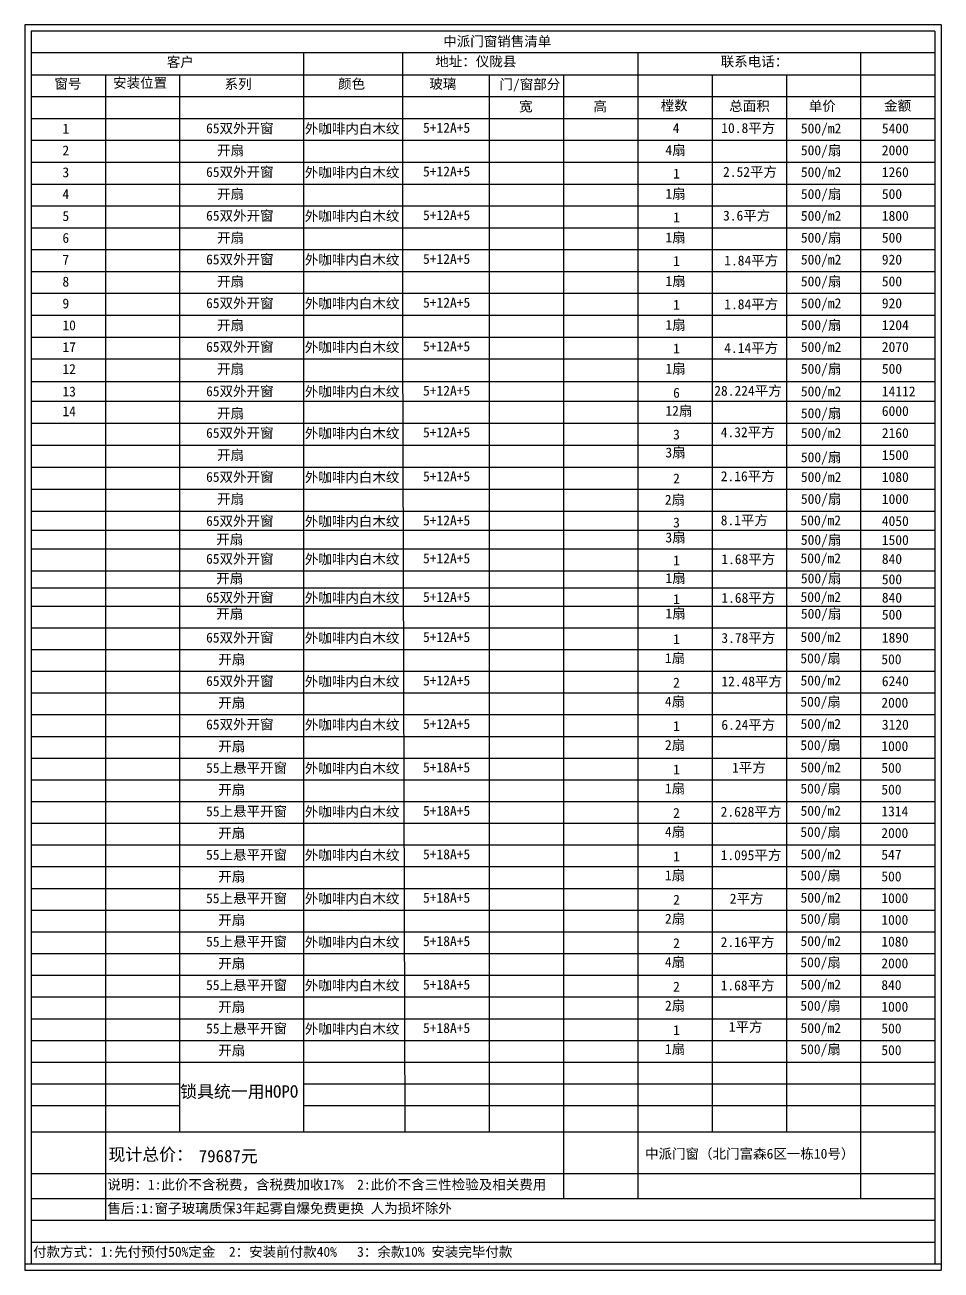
# Model space of a CAD drawing. Header units: inches. Extents: x -138455 to 599497, y -747149 to 13167.
# Drawn here: x 88577 to 95977, y -74723 to -64668 of the extents above; entities that cross this region are included whole.
import ezdxf

# ---------------------------------------------------------------- set-up
doc = ezdxf.new("R2010")
doc.units = ezdxf.units.IN
doc.header["$MEASUREMENT"] = 0
doc.layers.add('0 @ 1', color=7, linetype='Continuous')
doc.styles.add('Annotative', font='arialbd.ttf')

msp = doc.modelspace()

# ---------------------------------------------------------------- linework, layer by layer
for p, q in [((95976.7, -64667.9), (88576.7, -64667.9)), ((88576.7, -64667.9), (88576.7, -74722.5)), ((95926.7, -64717.9), (88626.7, -64717.9)), ((88626.7, -64717.9), (88626.7, -74672.5)), ((95926.7, -64717.9), (95926.7, -74672.5)), ((95976.7, -64667.9), (95976.7, -74722.5)), ((95926.7, -64893.9), (88626.7, -64893.9)), ((90826.7, -64893.9), (90826.7, -66658.6)), ((91626.7, -64893.9), (91626.7, -67188)), ((93526.7, -64893.9), (93526.7, -74144.5)), ((95326.7, -64893.9), (95326.7, -66658.6)), ((88626.7, -65070.3), (95926.7, -65070.3)), ((89226.7, -65070.3), (89226.7, -66658.6)), ((89826.7, -65070.3), (89826.7, -66658.6)), ((92326.7, -65070.3), (92326.7, -67188)), ((92926.7, -65070.3), (92926.7, -74144.5)), ((94126.7, -65070.3), (94126.7, -73606.2)), ((94726.7, -65070.3), (94726.7, -66658.6)), ((88626.7, -65246.8), (95926.7, -65246.8)), ((88626.7, -65423.3), (95926.7, -65423.3)), ((88626.7, -65599.7), (95926.7, -65599.7)), ((88626.7, -65776.2), (95926.7, -65776.2)), ((88626.7, -65952.7), (95926.7, -65952.7)), ((88626.7, -66129.2), (95926.7, -66129.2)), ((88626.7, -66305.6), (95926.7, -66305.6)), ((88626.7, -66482.1), (95926.7, -66482.1)), ((88626.7, -66658.6), (95926.7, -66658.6)), ((89226.7, -66658.6), (89226.7, -67364.5)), ((89826.7, -66658.6), (89826.7, -67188)), ((90826.7, -66658.6), (90826.7, -67188)), ((94726.7, -66658.6), (94726.7, -73606.2)), ((95326.7, -66658.6), (95326.7, -74144.5)), ((88626.7, -66835), (95926.7, -66835)), ((88626.7, -67011.5), (95926.7, -67011.5)), ((88626.7, -67188), (95926.7, -67188)), ((89826.7, -67188), (89826.7, -73606.2)), ((90826.7, -67188), (90826.7, -73606.2)), ((91626.7, -67188), (91644.2, -73606.2)), ((92326.7, -67188), (92326.7, -73606.2)), ((88626.7, -67364.5), (95926.7, -67364.5)), ((89226.7, -67364.5), (89226.7, -74320.5)), ((88626.7, -67546.2), (95926.7, -67546.2)), ((88626.7, -67705.4), (95926.7, -67705.4)), ((88626.7, -67883), (95926.7, -67883)), ((88626.7, -68060.7), (95926.7, -68060.7)), ((88626.7, -68238.3), (95926.7, -68238.3)), ((88626.7, -68416), (95926.7, -68416)), ((88626.7, -68593.6), (95926.7, -68593.6)), ((88626.7, -68746.6), (95926.7, -68746.6)), ((88626.7, -68899.7), (95926.7, -68899.7)), ((88626.7, -69075.1), (95926.7, -69075.1)), ((88626.7, -69212.1), (95926.7, -69212.1)), ((88626.7, -69360.5), (95926.7, -69360.5)), ((88626.7, -69535.8), (95926.7, -69535.8)), ((88626.7, -69711.2), (95926.7, -69711.2)), ((88626.7, -69886.6), (95926.7, -69886.6)), ((88626.7, -70061.9), (95926.7, -70061.9)), ((88626.7, -70237.3), (95926.7, -70237.3)), ((88626.7, -70412.7), (95926.7, -70412.7)), ((88626.7, -70588), (95926.7, -70588)), ((88626.7, -70763.4), (95926.7, -70763.4)), ((88626.7, -70938.8), (95926.7, -70938.8)), ((88626.7, -71114.1), (95926.7, -71114.1)), ((88626.7, -71289.5), (95926.7, -71289.5)), ((88626.7, -71464.9), (95926.7, -71464.9)), ((88626.7, -71640.2), (95926.7, -71640.2)), ((88626.7, -71815.6), (95926.7, -71815.6)), ((88626.7, -71990.9), (95926.7, -71990.9)), ((88626.7, -72166.3), (95926.7, -72166.3)), ((88626.7, -72341.7), (95926.7, -72341.7)), ((88626.7, -72517), (95926.7, -72517)), ((88626.7, -72692.4), (95926.7, -72692.4)), ((88626.7, -72867.8), (95926.7, -72867.8)), ((88626.7, -73043.1), (95926.7, -73043.1)), ((88626.7, -73218.5), (89826.7, -73218.5)), ((90826.7, -73218.5), (95926.7, -73218.5)), ((88626.7, -73393.9), (89826.7, -73393.9)), ((90826.7, -73393.9), (95926.7, -73393.9)), ((88626.7, -73606.2), (95926.7, -73606.2)), ((88626.7, -73943.7), (95926.7, -73943.7)), ((88626.7, -74144.5), (95926.7, -74144.5)), ((88626.7, -74320.5), (95926.7, -74320.5)), ((88626.7, -74496.5), (95926.7, -74496.5)), ((88576.7, -74672.5), (95976.7, -74672.5)), ((88576.7, -74722.5), (95976.7, -74722.5))]:
    msp.add_line(p, q)

# ---------------------------------------------------------------- texts
at = {"layer": '0 @ 1', "attachment_point": 1, "style": 'Annotative'}
for s, width, heights, insert, char_height in [('{\\fSimSun|b1|i0|c134|p2;中派门窗销售清单}', 1381.442, [0], (91955.4, -64760.4), 80), ('{\\fSimSun|b1|i0|c134|p2;客户}', 485.592, [0], (89722.9, -64927.1), 80), ('{\\fSimSun|b1|i0|c134|p2;地址：仪陇县}', 1564.514, [0], (91891.2, -64922.9), 80), ('{\\fSimSun|b1|i0|c134|p2;联系电话：}', 603.897, [0], (94196.8, -64923.2), 80), ('{\\fSimSun|b1|i0|c134|p2;窗号}', 485.592, [0], (88815.4, -65102.9), 80), ('{\\fSimSun|b1|i0|c134|p2;安装位置}', 485.592, [0], (89289.3, -65095.8), 80), ('{\\fSimSun|b1|i0|c134|p2;系列}', 485.592, [0], (90190.2, -65105.1), 80), ('{\\fSimSun|b1|i0|c134|p2;颜色}', 485.592, [0], (91106.1, -65103.2), 80), ('{\\fSimSun|b1|i0|c134|p2;玻璃}', 485.592, [0], (91843.5, -65103.2), 80), ('{\\fSimSun|b1|i0|c134|p2;门/窗部分}', 603.897, [0], (92409.9, -65107.1), 80), ('{\\fSimSun|b1|i0|c134|p2;宽}', 603.897, [0], (92568.3, -65285.9), 80), ('{\\fSimSun|b1|i0|c134|p2;高}', 603.897, [0], (93168.3, -65285.9), 80), ('{\\fSimSun|b1|i0|c134|p2;樘数}', 603.897, [0], (93711.6, -65278.8), 80), ('{\\fSimSun|b1|i0|c134|p2;总面积}', 603.897, [0], (94265.5, -65282.7), 80), ('{\\fSimSun|b1|i0|c134|p2;单价}', 603.897, [0], (94907.9, -65282.7), 80), ('{\\fSimSun|b1|i0|c134|p2;金额}', 603.897, [0], (95516.5, -65279.9), 80), ('{\\fSimSun|b1|i0|c134|p2;65双外开窗}', 921.091, [0], (90040.1, -65462.5), 80), ('{\\fSimSun|b1|i0|c134|p2;外咖啡内白木纹}', 840.838, [0], (90837.7, -65465.2), 80), ('{\\fSimSun|b1|i0|c134|p2;10.8平方}', 753.781, [0], (94201.3, -65460.4), 80), ('{\\fSimSun|b1|i0|c134|p2;1}', 485.592, [0], (88879.8, -65465.2), 80), ('{\\fSimSun|b1|i0|c134|p2;5+12A+5}', 753.781, [0], (91792.4, -65458.5), 80), ('{\\fSimSun|b1|i0|c134|p2;4}', 753.781, [0], (93809.1, -65461.7), 80), ('{\\fSimSun|b1|i0|c134|p2;500/m2}', 753.781, [0], (94844.2, -65463.7), 80), ('{\\fSimSun|b1|i0|c134|p2;5400}', 753.781, [0], (95498.1, -65463.7), 80), ('{\\fSimSun|b1|i0|c134|p2;2}', 485.592, [0], (88879.8, -65641.7), 80), ('{\\fSimSun|b1|i0|c134|p2;开扇}', 921.091, [0], (90129, -65640.8), 80), ('{\\fSimSun|b1|i0|c134|p2;4扇}', 753.781, [0], (93750, -65638.2), 80), ('{\\fSimSun|b1|i0|c134|p2;500/扇}', 753.781, [0], (94844.2, -65640.2), 80), ('{\\fSimSun|b1|i0|c134|p2;2000}', 753.781, [0], (95498.1, -65640.2), 80), ('{\\fSimSun|b1|i0|c134|p2;3}', 485.592, [0], (88879.8, -65818.1), 80), ('{\\fSimSun|b1|i0|c134|p2;65双外开窗}', 921.091, [0], (90040.1, -65815.5), 80), ('{\\fSimSun|b1|i0|c134|p2;外咖啡内白木纹}', 840.838, [0], (90837.7, -65818.2), 80), ('{\\fSimSun|b1|i0|c134|p2;5+12A+5}', 753.781, [0], (91792.4, -65811.5), 80), ('{\\fSimSun|b1|i0|c134|p2;1}', 753.781, [0], (93812.3, -65828.3), 80), ('{\\fSimSun|b1|i0|c134|p2;2.52平方}', 753.781, [0], (94215.5, -65814.7), 80), ('{\\fSimSun|b1|i0|c134|p2;500/m2}', 753.781, [0], (94844.2, -65816.7), 80), ('{\\fSimSun|b1|i0|c134|p2;1260}', 753.781, [0], (95498.1, -65816.7), 80), ('{\\fSimSun|b1|i0|c134|p2;4}', 485.592, [0], (88879.8, -65994.6), 80), ('{\\fSimSun|b1|i0|c134|p2;开扇}', 921.091, [0], (90129, -65993.7), 80), ('{\\fSimSun|b1|i0|c134|p2;1扇}', 753.781, [0], (93750, -65991.1), 80), ('{\\fSimSun|b1|i0|c134|p2;500/扇}', 753.781, [0], (94844.2, -65993.1), 80), ('{\\fSimSun|b1|i0|c134|p2;500}', 753.781, [0], (95498.1, -65993.1), 80), ('{\\fSimSun|b1|i0|c134|p2;65双外开窗}', 921.091, [0], (90040.1, -66168.4), 80), ('{\\fSimSun|b1|i0|c134|p2;外咖啡内白木纹}', 840.838, [0], (90837.7, -66171.1), 80), ('{\\fSimSun|b1|i0|c134|p2;3.6平方}', 753.781, [0], (94215.5, -66167.6), 80), ('{\\fSimSun|b1|i0|c134|p2;5}', 485.592, [0], (88879.8, -66171.1), 80), ('{\\fSimSun|b1|i0|c134|p2;5+12A+5}', 753.781, [0], (91792.4, -66164.4), 80), ('{\\fSimSun|b1|i0|c134|p2;1}', 753.781, [0], (93812.3, -66181.3), 80), ('{\\fSimSun|b1|i0|c134|p2;500/m2}', 753.781, [0], (94844.2, -66169.6), 80), ('{\\fSimSun|b1|i0|c134|p2;1800}', 753.781, [0], (95498.1, -66169.6), 80), ('{\\fSimSun|b1|i0|c134|p2;6}', 485.592, [0], (88879.8, -66347.6), 80), ('{\\fSimSun|b1|i0|c134|p2;开扇}', 921.091, [0], (90129, -66346.6), 80), ('{\\fSimSun|b1|i0|c134|p2;1扇}', 753.781, [0], (93750, -66344.1), 80), ('{\\fSimSun|b1|i0|c134|p2;500/扇}', 753.781, [0], (94844.2, -66346.1), 80), ('{\\fSimSun|b1|i0|c134|p2;500}', 753.781, [0], (95498.1, -66346.1), 80), ('{\\fSimSun|b1|i0|c134|p2;7}', 485.592, [0], (88879.8, -66524), 80), ('{\\fSimSun|b1|i0|c134|p2;65双外开窗}', 921.091, [0], (90040.1, -66521.4), 80), ('{\\fSimSun|b1|i0|c134|p2;外咖啡内白木纹}', 840.838, [0], (90837.7, -66524), 80), ('{\\fSimSun|b1|i0|c134|p2;5+12A+5}', 753.781, [0], (91792.4, -66517.4), 80), ('{\\fSimSun|b1|i0|c134|p2;1}', 753.781, [0], (93812.3, -66534.2), 80), ('{\\fSimSun|b1|i0|c134|p2;1.84平方}', 753.781, [0], (94225.4, -66530.5), 80), ('{\\fSimSun|b1|i0|c134|p2;500/m2}', 753.781, [0], (94844.2, -66522.6), 80), ('{\\fSimSun|b1|i0|c134|p2;920}', 753.781, [0], (95498.1, -66522.6), 80), ('{\\fSimSun|b1|i0|c134|p2;8}', 485.592, [0], (88879.8, -66700.5), 80), ('{\\fSimSun|b1|i0|c134|p2;开扇}', 921.091, [0], (90129, -66699.6), 80), ('{\\fSimSun|b1|i0|c134|p2;1扇}', 753.781, [0], (93750, -66697), 80), ('{\\fSimSun|b1|i0|c134|p2;500/扇}', 753.781, [0], (94844.2, -66699), 80), ('{\\fSimSun|b1|i0|c134|p2;500}', 753.781, [0], (95498.1, -66699), 80), ('{\\fSimSun|b1|i0|c134|p2;65双外开窗}', 921.091, [0], (90040.1, -66874.3), 80), ('{\\fSimSun|b1|i0|c134|p2;9}', 485.592, [0], (88879.8, -66877), 80), ('{\\fSimSun|b1|i0|c134|p2;外咖啡内白木纹}', 840.838, [0], (90837.7, -66877), 80), ('{\\fSimSun|b1|i0|c134|p2;5+12A+5}', 753.781, [0], (91792.4, -66870.3), 80), ('{\\fSimSun|b1|i0|c134|p2;1}', 753.781, [0], (93812.3, -66887.1), 80), ('{\\fSimSun|b1|i0|c134|p2;1.84平方}', 753.781, [0], (94225.4, -66883.5), 80), ('{\\fSimSun|b1|i0|c134|p2;500/m2}', 753.781, [0], (94844.2, -66875.5), 80), ('{\\fSimSun|b1|i0|c134|p2;920}', 753.781, [0], (95498.1, -66875.5), 80), ('{\\fSimSun|b1|i0|c134|p2;10}', 485.592, [0], (88879.8, -67053.4), 80), ('{\\fSimSun|b1|i0|c134|p2;开扇}', 921.091, [0], (90129, -67052.5), 80), ('{\\fSimSun|b1|i0|c134|p2;1扇}', 753.781, [0], (93750, -67050), 80), ('{\\fSimSun|b1|i0|c134|p2;500/扇}', 753.781, [0], (94844.2, -67052), 80), ('{\\fSimSun|b1|i0|c134|p2;1204}', 753.781, [0], (95498.1, -67052), 80), ('{\\fSimSun|b1|i0|c134|p2;17}', 485.592, [0], (88879.8, -67229.9), 80), ('{\\fSimSun|b1|i0|c134|p2;65双外开窗}', 921.091, [0], (90040.1, -67227.2), 80), ('{\\fSimSun|b1|i0|c134|p2;外咖啡内白木纹}', 840.838, [0], (90837.7, -67229.9), 80), ('{\\fSimSun|b1|i0|c134|p2;5+12A+5}', 753.781, [0], (91792.4, -67223.2), 80), ('{\\fSimSun|b1|i0|c134|p2;1}', 753.781, [0], (93812.3, -67240.1), 80), ('{\\fSimSun|b1|i0|c134|p2;4.14平方}', 753.781, [0], (94225.4, -67236.4), 80), ('{\\fSimSun|b1|i0|c134|p2;500/m2}', 753.781, [0], (94844.2, -67228.4), 80), ('{\\fSimSun|b1|i0|c134|p2;2070}', 753.781, [0], (95498.1, -67228.4), 80), ('{\\fSimSun|b1|i0|c134|p2;12}', 485.592, [0], (88879.8, -67406.4), 80), ('{\\fSimSun|b1|i0|c134|p2;开扇}', 921.091, [0], (90129, -67405.5), 80), ('{\\fSimSun|b1|i0|c134|p2;1扇}', 753.781, [0], (93750, -67402.9), 80), ('{\\fSimSun|b1|i0|c134|p2;500/扇}', 753.781, [0], (94844.2, -67404.9), 80), ('{\\fSimSun|b1|i0|c134|p2;500}', 753.781, [0], (95498.1, -67404.9), 80), ('{\\fSimSun|b1|i0|c134|p2;13}', 485.592, [0], (88879.8, -67588.2), 80), ('{\\fSimSun|b1|i0|c134|p2;65双外开窗}', 921.091, [0], (90040.1, -67585.5), 80), ('{\\fSimSun|b1|i0|c134|p2;外咖啡内白木纹}', 840.838, [0], (90837.7, -67588.2), 80), ('{\\fSimSun|b1|i0|c134|p2;5+12A+5}', 753.781, [0], (91792.4, -67581.5), 80), ('{\\fSimSun|b1|i0|c134|p2;6}', 753.781, [0], (93812.3, -67598.3), 80), ('{\\fSimSun|b1|i0|c134|p2;28.224平方}', 753.781, [0], (94144.5, -67582.2), 80), ('{\\fSimSun|b1|i0|c134|p2;500/m2}', 753.781, [0], (94844.2, -67586.7), 80), ('{\\fSimSun|b1|i0|c134|p2;14112}', 753.781, [0], (95498.1, -67586.7), 80), ('{\\fSimSun|b1|i0|c134|p2;14}', 485.592, [0], (88879.8, -67747.3), 80), ('{\\fSimSun|b1|i0|c134|p2;开扇}', 921.091, [0], (90129, -67763.7), 80), ('{\\fSimSun|b1|i0|c134|p2;12扇}', 753.781, [0], (93750, -67743.8), 80), ('{\\fSimSun|b1|i0|c134|p2;500/扇}', 753.781, [0], (94844.2, -67763.2), 80), ('{\\fSimSun|b1|i0|c134|p2;6000}', 753.781, [0], (95498.1, -67745.8), 80), ('{\\fSimSun|b1|i0|c134|p2;65双外开窗}', 921.091, [0], (90040.1, -67922.3), 80), ('{\\fSimSun|b1|i0|c134|p2;外咖啡内白木纹}', 840.838, [0], (90837.7, -67925), 80), ('{\\fSimSun|b1|i0|c134|p2;5+12A+5}', 753.781, [0], (91792.4, -67918.3), 80), ('{\\fSimSun|b1|i0|c134|p2;3}', 753.781, [0], (93812.3, -67935.1), 80), ('{\\fSimSun|b1|i0|c134|p2;4.32平方}', 753.781, [0], (94197.1, -67916.8), 80), ('{\\fSimSun|b1|i0|c134|p2;500/m2}', 753.781, [0], (94844.2, -67923.5), 80), ('{\\fSimSun|b1|i0|c134|p2;2160}', 753.781, [0], (95498.1, -67923.5), 80), ('{\\fSimSun|b1|i0|c134|p2;3扇}', 753.781, [0], (93750, -68080.6), 80), ('{\\fSimSun|b1|i0|c134|p2;开扇}', 921.091, [0], (90129, -68100.5), 80), ('{\\fSimSun|b1|i0|c134|p2;500/扇}', 753.781, [0], (94844.2, -68118.5), 80), ('{\\fSimSun|b1|i0|c134|p2;1500}', 753.781, [0], (95498.1, -68101.1), 80), ('{\\fSimSun|b1|i0|c134|p2;65双外开窗}', 921.091, [0], (90040.1, -68277.6), 80), ('{\\fSimSun|b1|i0|c134|p2;外咖啡内白木纹}', 840.838, [0], (90837.7, -68280.3), 80), ('{\\fSimSun|b1|i0|c134|p2;2.16平方}', 753.781, [0], (94197.1, -68272.1), 80), ('{\\fSimSun|b1|i0|c134|p2;5+12A+5}', 753.781, [0], (91792.4, -68273.6), 80), ('{\\fSimSun|b1|i0|c134|p2;2}', 753.781, [0], (93812.3, -68290.4), 80), ('{\\fSimSun|b1|i0|c134|p2;500/m2}', 753.781, [0], (94844.2, -68278.8), 80), ('{\\fSimSun|b1|i0|c134|p2;1080}', 753.781, [0], (95498.1, -68278.8), 80), ('{\\fSimSun|b1|i0|c134|p2;开扇}', 921.091, [0], (90129, -68455.8), 80), ('{\\fSimSun|b1|i0|c134|p2;2扇}', 753.781, [0], (93745.3, -68462.1), 80), ('{\\fSimSun|b1|i0|c134|p2;500/扇}', 753.781, [0], (94844.2, -68455.3), 80), ('{\\fSimSun|b1|i0|c134|p2;1000}', 753.781, [0], (95498.1, -68456.4), 80), ('{\\fSimSun|b1|i0|c134|p2;65双外开窗}', 921.091, [0], (90040.1, -68632.9), 80), ('{\\fSimSun|b1|i0|c134|p2;外咖啡内白木纹}', 840.838, [0], (90837.7, -68635.6), 80), ('{\\fSimSun|b1|i0|c134|p2;5+12A+5}', 753.781, [0], (91792.4, -68628.9), 80), ('{\\fSimSun|b1|i0|c134|p2;3}', 753.781, [0], (93812.3, -68645.7), 80), ('{\\fSimSun|b1|i0|c134|p2;8.1平方}', 753.781, [0], (94197.1, -68627.5), 80), ('{\\fSimSun|b1|i0|c134|p2;500/m2}', 753.781, [0], (94841.5, -68628.7), 80), ('{\\fSimSun|b1|i0|c134|p2;4050}', 753.781, [0], (95498.1, -68634.1), 80), ('{\\fSimSun|b1|i0|c134|p2;开扇}', 921.091, [0], (90121.8, -68781.6), 80), ('{\\fSimSun|b1|i0|c134|p2;3扇}', 753.781, [0], (93750, -68766.5), 80), ('{\\fSimSun|b1|i0|c134|p2;500/扇}', 753.781, [0], (94844.2, -68785.8), 80), ('{\\fSimSun|b1|i0|c134|p2;1500}', 753.781, [0], (95498.1, -68787), 80), ('{\\fSimSun|b1|i0|c134|p2;65双外开窗}', 921.091, [0], (90040.1, -68939), 80), ('{\\fSimSun|b1|i0|c134|p2;外咖啡内白木纹}', 840.838, [0], (90837.7, -68941.6), 80), ('{\\fSimSun|b1|i0|c134|p2;5+12A+5}', 753.781, [0], (91792.4, -68935), 80), ('{\\fSimSun|b1|i0|c134|p2;1}', 753.781, [0], (93812.3, -68951.8), 80), ('{\\fSimSun|b1|i0|c134|p2;1.68平方}', 753.781, [0], (94201.8, -68942), 80), ('{\\fSimSun|b1|i0|c134|p2;500/m2}', 753.781, [0], (94841.5, -68934.7), 80), ('{\\fSimSun|b1|i0|c134|p2;840}', 753.781, [0], (95498.1, -68940.2), 80), ('{\\fSimSun|b1|i0|c134|p2;开扇}', 921.091, [0], (90121.8, -69097.5), 80), ('{\\fSimSun|b1|i0|c134|p2;1扇}', 753.781, [0], (93750, -69095), 80), ('{\\fSimSun|b1|i0|c134|p2;500/扇}', 753.781, [0], (94844.2, -69096.4), 80), ('{\\fSimSun|b1|i0|c134|p2;500}', 753.781, [0], (95498.1, -69104.3), 80), ('{\\fSimSun|b1|i0|c134|p2;65双外开窗}', 921.091, [0], (90040.1, -69251.4), 80), ('{\\fSimSun|b1|i0|c134|p2;外咖啡内白木纹}', 840.838, [0], (90837.7, -69254.1), 80), ('{\\fSimSun|b1|i0|c134|p2;5+12A+5}', 753.781, [0], (91792.4, -69247.4), 80), ('{\\fSimSun|b1|i0|c134|p2;1}', 753.781, [0], (93812.3, -69264.2), 80), ('{\\fSimSun|b1|i0|c134|p2;1.68平方}', 753.781, [0], (94201.8, -69254.4), 80), ('{\\fSimSun|b1|i0|c134|p2;500/m2}', 753.781, [0], (94841.5, -69247.2), 80), ('{\\fSimSun|b1|i0|c134|p2;840}', 753.781, [0], (95498.1, -69252.6), 80), ('{\\fSimSun|b1|i0|c134|p2;开扇}', 921.091, [0], (90121.8, -69382.9), 80), ('{\\fSimSun|b1|i0|c134|p2;1扇}', 753.781, [0], (93750, -69380.4), 80), ('{\\fSimSun|b1|i0|c134|p2;500/扇}', 753.781, [0], (94844.2, -69381.8), 80), ('{\\fSimSun|b1|i0|c134|p2;500}', 753.781, [0], (95498.1, -69389.7), 80), ('{\\fSimSun|b1|i0|c134|p2;65双外开窗}', 921.091, [0], (90040.1, -69575.1), 80), ('{\\fSimSun|b1|i0|c134|p2;外咖啡内白木纹}', 840.838, [0], (90837.7, -69577.8), 80), ('{\\fSimSun|b1|i0|c134|p2;5+12A+5}', 753.781, [0], (91792.4, -69571.1), 80), ('{\\fSimSun|b1|i0|c134|p2;3.78平方}', 753.781, [0], (94201.8, -69578.1), 80), ('{\\fSimSun|b1|i0|c134|p2;500/m2}', 753.781, [0], (94841.5, -69570.9), 80), ('{\\fSimSun|b1|i0|c134|p2;1890}', 753.781, [0], (95498.1, -69576.3), 80), ('{\\fSimSun|b1|i0|c134|p2;1}', 753.781, [0], (93812.3, -69587.9), 80), ('{\\fSimSun|b1|i0|c134|p2;开扇}', 921.091, [0], (90138, -69751.1), 80), ('{\\fSimSun|b1|i0|c134|p2;1扇}', 753.781, [0], (93746, -69740.7), 80), ('{\\fSimSun|b1|i0|c134|p2;500/扇}', 753.781, [0], (94840.2, -69742.1), 80), ('{\\fSimSun|b1|i0|c134|p2;500}', 753.781, [0], (95494, -69749.9), 80), ('{\\fSimSun|b1|i0|c134|p2;65双外开窗}', 921.091, [0], (90040.1, -69925.8), 80), ('{\\fSimSun|b1|i0|c134|p2;外咖啡内白木纹}', 840.838, [0], (90837.7, -69928.5), 80), ('{\\fSimSun|b1|i0|c134|p2;5+12A+5}', 753.781, [0], (91792.4, -69921.8), 80), ('{\\fSimSun|b1|i0|c134|p2;2}', 753.781, [0], (93812.3, -69938.7), 80), ('{\\fSimSun|b1|i0|c134|p2;12.48平方}', 753.781, [0], (94201.8, -69928.9), 80), ('{\\fSimSun|b1|i0|c134|p2;500/m2}', 753.781, [0], (94841.5, -69921.6), 80), ('{\\fSimSun|b1|i0|c134|p2;6240}', 753.781, [0], (95498.1, -69927), 80), ('{\\fSimSun|b1|i0|c134|p2;4扇}', 753.781, [0], (93746, -70091.4), 80), ('{\\fSimSun|b1|i0|c134|p2;500/扇}', 753.781, [0], (94840.2, -70092.8), 80), ('{\\fSimSun|b1|i0|c134|p2;开扇}', 921.091, [0], (90138, -70101.9), 80), ('{\\fSimSun|b1|i0|c134|p2;2000}', 753.781, [0], (95494, -70100.7), 80), ('{\\fSimSun|b1|i0|c134|p2;65双外开窗}', 921.091, [0], (90040.1, -70276.6), 80), ('{\\fSimSun|b1|i0|c134|p2;外咖啡内白木纹}', 840.838, [0], (90837.7, -70279.2), 80), ('{\\fSimSun|b1|i0|c134|p2;5+12A+5}', 753.781, [0], (91792.4, -70272.5), 80), ('{\\fSimSun|b1|i0|c134|p2;6.24平方}', 753.781, [0], (94201.8, -70279.6), 80), ('{\\fSimSun|b1|i0|c134|p2;500/m2}', 753.781, [0], (94841.5, -70272.3), 80), ('{\\fSimSun|b1|i0|c134|p2;3120}', 753.781, [0], (95498.1, -70277.8), 80), ('{\\fSimSun|b1|i0|c134|p2;1}', 753.781, [0], (93812.3, -70289.4), 80), ('{\\fSimSun|b1|i0|c134|p2;开扇}', 921.091, [0], (90138, -70452.6), 80), ('{\\fSimSun|b1|i0|c134|p2;2扇}', 753.781, [0], (93746, -70442.1), 80), ('{\\fSimSun|b1|i0|c134|p2;500/扇}', 753.781, [0], (94840.2, -70443.6), 80), ('{\\fSimSun|b1|i0|c134|p2;1000}', 753.781, [0], (95494, -70451.4), 80), ('{\\fSimSun|b1|i0|c134|p2;55上悬平开窗}', 880.911, [138.1], (90040.1, -70627.3), 80), ('{\\fSimSun|b1|i0|c134|p2;外咖啡内白木纹}', 840.838, [0], (90837.7, -70630), 80), ('{\\fSimSun|b1|i0|c134|p2;5+18A+5}', 753.781, [0], (91792.4, -70623.3), 80), ('{\\fSimSun|b1|i0|c134|p2;1}', 753.781, [0], (93812.3, -70640.1), 80), ('{\\fSimSun|b1|i0|c134|p2;1平方}', 753.781, [0], (94288, -70624.9), 80), ('{\\fSimSun|b1|i0|c134|p2;500/m2}', 753.781, [0], (94841.5, -70623.1), 80), ('{\\fSimSun|b1|i0|c134|p2;500}', 753.781, [0], (95494, -70626.8), 80), ('{\\fSimSun|b1|i0|c134|p2;1扇}', 753.781, [0], (93746, -70792.9), 80), ('{\\fSimSun|b1|i0|c134|p2;500/扇}', 753.781, [0], (94840.2, -70794.3), 80), ('{\\fSimSun|b1|i0|c134|p2;开扇}', 921.091, [0], (90138, -70803.3), 80), ('{\\fSimSun|b1|i0|c134|p2;500}', 753.781, [0], (95494, -70802.1), 80), ('{\\fSimSun|b1|i0|c134|p2;55上悬平开窗}', 880.911, [138.1], (90040.1, -70978), 80), ('{\\fSimSun|b1|i0|c134|p2;外咖啡内白木纹}', 840.838, [0], (90837.7, -70980.7), 80), ('{\\fSimSun|b1|i0|c134|p2;5+18A+5}', 753.781, [0], (91792.4, -70974), 80), ('{\\fSimSun|b1|i0|c134|p2;2.628平方}', 753.781, [0], (94196.2, -70981.2), 80), ('{\\fSimSun|b1|i0|c134|p2;500/m2}', 753.781, [0], (94841.5, -70973.8), 80), ('{\\fSimSun|b1|i0|c134|p2;1314}', 753.781, [0], (95494, -70977.5), 80), ('{\\fSimSun|b1|i0|c134|p2;2}', 753.781, [0], (93812.3, -70990.9), 80), ('{\\fSimSun|b1|i0|c134|p2;开扇}', 921.091, [0], (90138, -71154.1), 80), ('{\\fSimSun|b1|i0|c134|p2;4扇}', 753.781, [0], (93746, -71143.6), 80), ('{\\fSimSun|b1|i0|c134|p2;500/扇}', 753.781, [0], (94840.2, -71145), 80), ('{\\fSimSun|b1|i0|c134|p2;2000}', 753.781, [0], (95494, -71152.9), 80), ('{\\fSimSun|b1|i0|c134|p2;55上悬平开窗}', 880.911, [138.1], (90040.1, -71328.7), 80), ('{\\fSimSun|b1|i0|c134|p2;外咖啡内白木纹}', 840.838, [0], (90837.7, -71331.4), 80), ('{\\fSimSun|b1|i0|c134|p2;5+18A+5}', 753.781, [0], (91792.4, -71324.7), 80), ('{\\fSimSun|b1|i0|c134|p2;1}', 753.781, [0], (93812.3, -71341.6), 80), ('{\\fSimSun|b1|i0|c134|p2;1.095平方}', 753.781, [0], (94196.2, -71332), 80), ('{\\fSimSun|b1|i0|c134|p2;500/m2}', 753.781, [0], (94841.5, -71324.5), 80), ('{\\fSimSun|b1|i0|c134|p2;547}', 753.781, [0], (95494, -71328.2), 80), ('{\\fSimSun|b1|i0|c134|p2;1扇}', 753.781, [0], (93746, -71494.3), 80), ('{\\fSimSun|b1|i0|c134|p2;500/扇}', 753.781, [0], (94840.2, -71495.8), 80), ('{\\fSimSun|b1|i0|c134|p2;开扇}', 921.091, [0], (90138, -71504.8), 80), ('{\\fSimSun|b1|i0|c134|p2;500}', 753.781, [0], (95494, -71503.6), 80), ('{\\fSimSun|b1|i0|c134|p2;55上悬平开窗}', 880.911, [138.1], (90040.1, -71679.5), 80), ('{\\fSimSun|b1|i0|c134|p2;外咖啡内白木纹}', 840.838, [0], (90837.7, -71682.2), 80), ('{\\fSimSun|b1|i0|c134|p2;5+18A+5}', 753.781, [0], (91792.4, -71675.5), 80), ('{\\fSimSun|b1|i0|c134|p2;2平方}', 753.781, [0], (94269.9, -71682.7), 80), ('{\\fSimSun|b1|i0|c134|p2;500/m2}', 753.781, [0], (94841.5, -71675.3), 80), ('{\\fSimSun|b1|i0|c134|p2;1000}', 753.781, [0], (95494, -71679), 80), ('{\\fSimSun|b1|i0|c134|p2;2}', 753.781, [0], (93812.3, -71692.3), 80), ('{\\fSimSun|b1|i0|c134|p2;开扇}', 921.091, [0], (90138, -71855.5), 80), ('{\\fSimSun|b1|i0|c134|p2;2扇}', 753.781, [0], (93746, -71845.1), 80), ('{\\fSimSun|b1|i0|c134|p2;500/扇}', 753.781, [0], (94840.2, -71846.5), 80), ('{\\fSimSun|b1|i0|c134|p2;1000}', 753.781, [0], (95494, -71854.3), 80), ('{\\fSimSun|b1|i0|c134|p2;55上悬平开窗}', 880.911, [138.1], (90040.1, -72030.2), 80), ('{\\fSimSun|b1|i0|c134|p2;外咖啡内白木纹}', 840.838, [0], (90837.7, -72032.9), 80), ('{\\fSimSun|b1|i0|c134|p2;5+18A+5}', 753.781, [0], (91792.4, -72026.2), 80), ('{\\fSimSun|b1|i0|c134|p2;2}', 753.781, [0], (93812.3, -72043), 80), ('{\\fSimSun|b1|i0|c134|p2;2.16平方}', 753.781, [0], (94196.2, -72033.4), 80), ('{\\fSimSun|b1|i0|c134|p2;500/m2}', 753.781, [0], (94841.5, -72026), 80), ('{\\fSimSun|b1|i0|c134|p2;1080}', 753.781, [0], (95494, -72029.7), 80), ('{\\fSimSun|b1|i0|c134|p2;4扇}', 753.781, [0], (93746, -72195.8), 80), ('{\\fSimSun|b1|i0|c134|p2;500/扇}', 753.781, [0], (94840.2, -72197.2), 80), ('{\\fSimSun|b1|i0|c134|p2;开扇}', 921.091, [0], (90138, -72206.3), 80), ('{\\fSimSun|b1|i0|c134|p2;2000}', 753.781, [0], (95494, -72205.1), 80), ('{\\fSimSun|b1|i0|c134|p2;55上悬平开窗}', 880.911, [138.1], (90040.1, -72380.9), 80), ('{\\fSimSun|b1|i0|c134|p2;外咖啡内白木纹}', 840.838, [0], (90837.7, -72383.6), 80), ('{\\fSimSun|b1|i0|c134|p2;5+18A+5}', 753.781, [0], (91792.4, -72376.9), 80), ('{\\fSimSun|b1|i0|c134|p2;1.68平方}', 753.781, [0], (94196.2, -72384.2), 80), ('{\\fSimSun|b1|i0|c134|p2;500/m2}', 753.781, [0], (94841.5, -72376.7), 80), ('{\\fSimSun|b1|i0|c134|p2;840}', 753.781, [0], (95494, -72380.4), 80), ('{\\fSimSun|b1|i0|c134|p2;2}', 753.781, [0], (93812.3, -72393.8), 80), ('{\\fSimSun|b1|i0|c134|p2;开扇}', 921.091, [0], (90138, -72557), 80), ('{\\fSimSun|b1|i0|c134|p2;2扇}', 753.781, [0], (93746, -72546.5), 80), ('{\\fSimSun|b1|i0|c134|p2;500/扇}', 753.781, [0], (94840.2, -72548), 80), ('{\\fSimSun|b1|i0|c134|p2;1000}', 753.781, [0], (95494, -72555.8), 80), ('{\\fSimSun|b1|i0|c134|p2;55上悬平开窗}', 880.911, [138.1], (90040.1, -72731.7), 80), ('{\\fSimSun|b1|i0|c134|p2;外咖啡内白木纹}', 840.838, [0], (90837.7, -72734.4), 80), ('{\\fSimSun|b1|i0|c134|p2;5+18A+5}', 753.781, [0], (91792.4, -72727.7), 80), ('{\\fSimSun|b1|i0|c134|p2;1}', 753.781, [0], (93812.3, -72744.5), 80), ('{\\fSimSun|b1|i0|c134|p2;1平方}', 753.781, [0], (94262.5, -72718.3), 80), ('{\\fSimSun|b1|i0|c134|p2;500/m2}', 753.781, [0], (94841.5, -72727.5), 80), ('{\\fSimSun|b1|i0|c134|p2;500}', 753.781, [0], (95494, -72731.1), 80), ('{\\fSimSun|b1|i0|c134|p2;开扇}', 921.091, [0], (90138, -72907.7), 80), ('{\\fSimSun|b1|i0|c134|p2;1扇}', 753.781, [0], (93746, -72897.3), 80), ('{\\fSimSun|b1|i0|c134|p2;500/扇}', 753.781, [0], (94840.2, -72898.7), 80), ('{\\fSimSun|b1|i0|c134|p2;500}', 753.781, [0], (95494, -72906.5), 80), ('{\\fSimSun|b1|i0|c134|p2;锁具统一用HOPO}', 2644.65, [0], (89830.5, -73230.4), 100), ('{\\fSimSun|b1|i0|c134|p2;现计总价：}', 693.131, [0], (89251.7, -73738.8), 100), ('{\\fSimSun|b1|i0|c134|p2;79687元 }', 2644.65, [0], (89981.1, -73751.6), 100), ('{\\fSimSun|b1|i0|c134|p2;中派门窗（北门富森6区一栋10号）}', 1756.126, [0], (93585.3, -73743.1), 80), ('{\\fSimSun|b1|i0|c134|p2;说明：1:此价不含税费，含税费加收17%  2:此价不含三性检验及相关费用}', 3920.385, [0], (89243, -73992.1), 80), ('{\\fSimSun|b1|i0|c134|p2;售后:1:窗子玻璃质保3年起雾自爆免费更换 人为损坏除外  }', 6510.182, [0], (89243, -74183), 80), ('{\\fSimSun|b1|i0|c134|p2;付款方式：1:先付预付50%定金  2：安装前付款40%   3：余款10% 安装完毕付款}', 6510.182, [0], (88643, -74535), 80)]:
    msp.add_mtext_dynamic_manual_height_columns(s, width=width, gutter_width=903.5, heights=heights, dxfattribs=dict(at, insert=insert, char_height=char_height))

doc.saveas('drawing.dxf')
